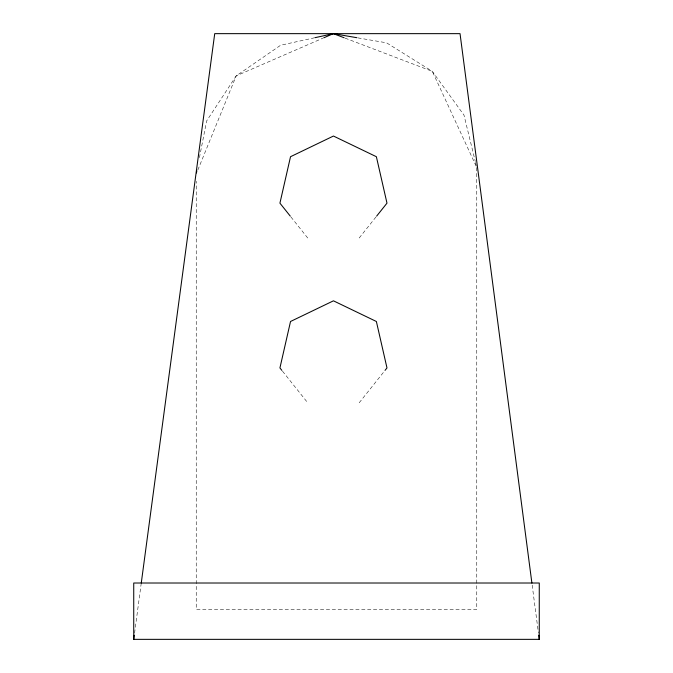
<?xml version="1.0" encoding="UTF-8"?>
<svg xmlns="http://www.w3.org/2000/svg" width="673" height="673" viewBox="0 0 673 673"><rect width="100%" height="100%" fill="white"/><g stroke="black" fill="none" stroke-linecap="round" stroke-linejoin="round"><path stroke-width="0.5" stroke-dasharray="3.37 2.52" d="M134.575 633.108L141.111 584.189M199.435 157.65L206.619 120.989L236.215 75.864L280.649 45.234L315.115 37.663M197.82 170.059L236.215 75.864L322.779 38.243M359.18 238.015L375.988 216.942M359.18 402.799L384.392 371.185M357.901 37.881L386.538 42.811L432.335 71.363L463.966 115.083L475.281 161.461M345.114 38.134L432.335 71.363L476.324 166.559M290.921 216.942L307.729 238.015M282.509 371.185L307.729 402.799M475.533 162.471L476.265 165.499M532.175 585.14L538.442 633.091M476.762 167.518L476.762 609.418L196.238 609.418L196.238 181.289"/><path stroke-width="1.01" d="M133.734 639.35L133.734 583.011L539.266 583.011L539.266 639.35L133.734 639.35L134.297 635.186M141.254 583.155L214.721 33.65L460.038 33.65L531.897 583.054M196.44 172.927L196.836 170.892M376.636 216.126L386.983 203.153L376.375 156.708L333.455 136.039L290.526 156.708L279.926 203.153L290.273 216.126M385.04 370.369L386.983 367.938L376.375 321.492L333.455 300.823L290.526 321.492L279.926 367.938L281.869 370.369M323.738 37.831L333.354 33.65L356.883 37.705M315.115 37.663L333.354 33.65L344.139 37.755M538.72 635.177L539.266 639.35"/></g></svg>
